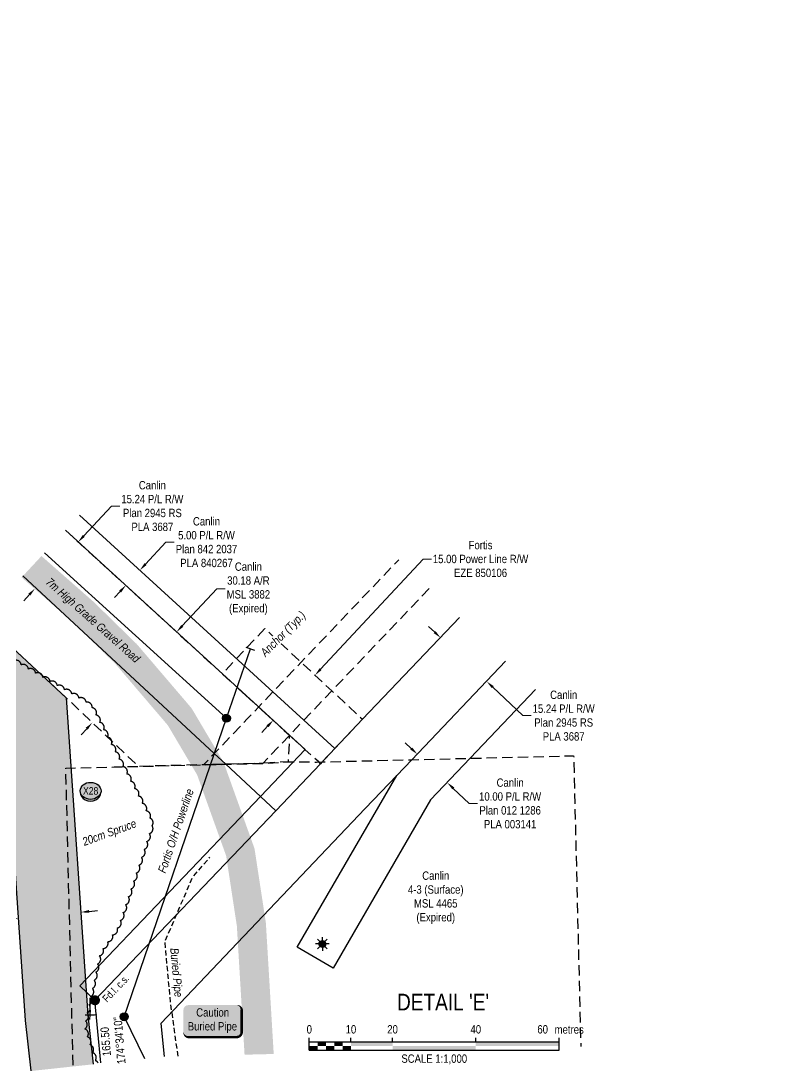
# Model space of a CAD drawing. Extents: x 616011 to 624727, y 5824635 to 5831187.
# Drawn here: x 621455 to 622364, y 5827738 to 5829000 of the extents above; entities that cross this region are included whole.
import ezdxf
from ezdxf.enums import TextEntityAlignment as Align

# ---------------------------------------------------------------- set-up
doc = ezdxf.new("R2010")
doc.units = 0
doc.header["$LTSCALE"] = 5
doc.header["$PDSIZE"] = 0.5
for name, pattern in [('0', [1, 1, 0]), ('foc-ACCESSROAD', [3.75, 2.5, -1.25]), ('foc-FLOWLINE', [3.75, 2.5, -1.25]), ('POWERLINE5', [7.8, 2.4, -0.6, 0.6, -0.6, 0.6, -0.6, 2.4]), ('UG_PIPE', [1.875, 1.25, -0.625])]:
    doc.linetypes.add(name, pattern=pattern)
doc.layers.get('Defpoints').update_dxf_attribs({"color": 9})
for name, color, linetype in [('AS-PIPE-UG', 44, 'UG_PIPE'), ('AS-POWER', 104, 'foc-POWER'), ('AS-POWER-EXISTING', 72, 'POWERLINE5'), ('AS-POWER-T', 104, 'Continuous'), ('AS-ROADS', 254, 'Continuous'), ('AS-SYMBOL', 7, 'Continuous'), ('C-FLOWLINE', 13, 'foc-FLOWLINE'), ('C-RW', 13, 'Continuous'), ('C-WS', 13, 'foc-ACCESSROAD'), ('C-WS-S', 13, 'Continuous'), ('DETAIL-T', 7, 'Continuous'), ('F-EZE', 190, 'foc-FLOWLINE'), ('L-BD', 7, 'Continuous'), ('L-MON', 1, 'Continuous'), ('P-CROSSINGS', 250, 'Continuous'), ('P-PROPOSED', 10, 'Continuous'), ('P-PROPOSED-H', 21, 'Continuous'), ('P-TXT', 4, 'Continuous'), ('T-BUSH', 110, '0'), ('T-BUSH-T', 110, 'Continuous')]:
    doc.layers.add(name, color=color, linetype=linetype)
for name, color, linetype, lineweight in [('C-AR-T', 13, 'Continuous', 9), ('C-RW-T', 13, 'Continuous', 9), ('F-VCE-T', 190, 'Continuous', 9), ('T-TEXT', 48, 'Continuous', 18)]:
    doc.layers.add(name, color=color, linetype=linetype, lineweight=lineweight)
doc.styles.add('100L', font='ARIALN.TTF', dxfattribs={"height": 11})
doc.styles.add('80', font='ARIALN.TTF', dxfattribs={"height": 10})
doc.styles.add('80CG', font='ARIALN.TTF', dxfattribs={"height": 10})
doc.styles.add('80L', font='ARIALN.TTF', dxfattribs={"height": 10})
doc.styles.add('80LS', font='ARIALNI.TTF', dxfattribs={"height": 10})
doc.styles.add('Crossing', font='ARIALN.TTF', dxfattribs={"height": 10})
doc.styles.add('foc-LtypeFont', font='ARIALN.TTF', dxfattribs={"height": 7.35})
doc.linetypes.add('foc-POWER', pattern='A,6,-1,["P",foc-LtypeFont,S=0.2,R=0,X=-0.625,Y=-0.75],-1.24,4', length=12.24)
doc.dimstyles.new('Compass 5 000', dxfattribs={"dimscale": 5, "dimtxt": 9, "dimasz": 2, "dimexe": 0.2, "dimexo": 0.0625, "dimgap": 0.5, "dimtad": 0, "dimtih": 1, "dimtoh": 1, "dimzin": 0, "dimdsep": 46, "dimtxsty": '80CG', "dimcen": 0.1, "dimse1": 1, "dimse2": 1, "dimclrd": 256, "dimclrt": 256, "dimaunit": 1, "dimadec": 4, "dimazin": 0, "dimtfac": 0.06, "dimtofl": 0, "dimtmove": 0, "dimatfit": 1, "dimfxl": 0.2, "dimtolj": 1, "dimtzin": 0, "dimlwd": -1, "dimarcsym": 0})

# ---------------------------------------------------------------- blocks, each defined once
blk = doc.blocks.new('*U82')
at = {"color": 0}
for p, q in [((-150, 0), (-150, 15)), ((-100, 10), (-100, 15)), ((-50, 10), (-50, 15)), ((50, 10), (50, 15)), ((150.2, 0), (150.2, 15)), ((-150, 10), (150.2, 10)), ((-150, 0), (150.2, 0))]:
    blk.add_line(p, q, dxfattribs=at)
for points in [[(-150, 5), (-140, 5), (-150, 0), (-140, 0)], [(-140, 10), (-130, 10), (-140, 5), (-130, 5)], [(-130, 5), (-120, 5), (-130, 0), (-120, 0)], [(-120, 10), (-110, 10), (-120, 5), (-110, 5)], [(-110, 5), (-100, 5), (-110, 0), (-100, 0)], [(-100, 10), (-50, 10), (-100, 5), (-50, 5)], [(-50, 5), (50, 5), (-50, 0), (50, 0)], [(50, 10), (150.2, 10), (50, 5), (150.2, 5)]]:
    blk.add_solid(points, dxfattribs=at)
at = {"color": 0, "style": '80'}
blk.add_text('metres', height=10, dxfattribs=at).set_placement((162.2, 20), align=Align.CENTER)
at = {"color": 0, "char_height": 10, "style": '80'}
for s, insert, attachment_point in [('0', (-150, 30.2), 2), ('10', (-100, 30.2), 2), ('20', (-50, 30.2), 2), ('40', (50, 30.2), 2), ('60', (136.7, 30.2), 3), ('SCALE 1:1,000', (0.1, -5), 2)]:
    blk.add_mtext(s, dxfattribs=dict(at, insert=insert, attachment_point=attachment_point))
blk = doc.blocks.new('*U81')
h = blk.add_hatch(color=50)
edge = h.paths.add_edge_path()
edge.add_line((-29, -20), (29, -20))
edge.add_arc((29, -14), 6, 270, 360)
edge.add_line((35, -14), (35, 12.5))
edge.add_arc((29, 12.5), 6, 0, 90)
edge.add_line((29, 18.5), (-29, 18.5))
edge.add_arc((-29, 12.5), 6, 90, 180)
edge.add_line((-35, 12.5), (-35, -14))
edge.add_arc((-29, -14), 6, 180, 270)
at = {"color": 240, "flags": 128}
blk.add_lwpolyline([(-29, -20, 3, 3, 0), (29, -20, 3, 3, 0.414214), (35, -14, 3, 3, 0), (35, 12.5, 3, 0, 0.414214), (29, 18.5, 0, 0, 0), (-29, 18.5, 0, 0, 0.414214), (-35, 12.5, 0, 0, 0), (-35, -14, 0, 3, 0.414214)], format="xyseb", close=True, dxfattribs=at)
at = {"color": 240, "style": '80'}
blk.add_attdef('ENTER_TEXT_001', (-26.8, -4.9), '', height=10, dxfattribs=at)
blk = doc.blocks.new('*D245')
at = {"layer": 'C-RW-T', "transparency": 16777216}
for p, q in [((621951.7, 5828265.8), (621944.4, 5828272.7)), ((622021.5, 5828199.6), (622057.5, 5828165.4)), ((622057.5, 5828165.4), (622067.5, 5828165.4))]:
    blk.add_line(p, q, dxfattribs=at)
for points in [[(621952.8, 5828267), (621950.5, 5828264.6), (621958.9, 5828258.9)], [(622022.6, 5828200.8), (622020.3, 5828198.4), (622014.2, 5828206.5)]]:
    blk.add_solid(points, dxfattribs=at)
at = {"layer": 'Defpoints', "color": 0, "transparency": 16777216}
for p in [(622492.9, 5828821), (622548.1, 5828768.6), (622014.2, 5828206.5)]:
    blk.add_point(p, dxfattribs=at)
at = {"layer": 'C-RW-T', "transparency": 16777216, "insert": (622106.6, 5828165.4), "char_height": 10, "attachment_point": 5, "style": '80CG'}
blk.add_mtext('\\A1;Canlin\\P15.24 P/L R/W\\PPlan 2945 RS\\PPLA 3687', dxfattribs=at)
blk = doc.blocks.new('*D246')
at = {"layer": 'C-RW-T', "transparency": 16777216}
for p, q in [((621530.4, 5828381.3), (621563.7, 5828417.2)), ((621563.7, 5828417.2), (621573.7, 5828417.2)), ((621465, 5828310.8), (621458.2, 5828303.5))]:
    blk.add_line(p, q, dxfattribs=at)
for points in [[(621529.2, 5828382.5), (621531.6, 5828380.2), (621523.6, 5828374)], [(621463.8, 5828311.9), (621466.2, 5828309.7), (621471.8, 5828318.1)]]:
    blk.add_solid(points, dxfattribs=at)
at = {"layer": 'Defpoints', "color": 0, "transparency": 16777216}
for p in [(620558.7, 5829269), (620506.9, 5829213.2), (621471.8, 5828318.1)]:
    blk.add_point(p, dxfattribs=at)
at = {"layer": 'C-RW-T', "transparency": 16777216, "insert": (621612.7, 5828417.2), "char_height": 10, "attachment_point": 5, "style": '80CG'}
blk.add_mtext('\\A1;Canlin\\P15.24 P/L R/W\\PPlan 2945 RS\\PPLA 3687', dxfattribs=at)
blk = doc.blocks.new('*D247')
at = {"layer": 'C-RW-T', "transparency": 16777216}
for p, q in [((621923.6, 5828125.9), (621916.4, 5828132.8)), ((621974.1, 5828078), (621993.2, 5828059.9)), ((621993.2, 5828059.9), (622003.2, 5828059.9))]:
    blk.add_line(p, q, dxfattribs=at)
for points in [[(621924.8, 5828127.1), (621922.5, 5828124.7), (621930.9, 5828119)], [(621975.3, 5828079.2), (621973, 5828076.8), (621966.9, 5828084.9)]]:
    blk.add_solid(points, dxfattribs=at)
at = {"layer": 'Defpoints', "color": 0, "transparency": 16777216}
for p in [(622310.6, 5828518.8), (622346.6, 5828484.7), (621966.9, 5828084.9)]:
    blk.add_point(p, dxfattribs=at)
at = {"layer": 'C-RW-T', "transparency": 16777216, "insert": (622042.3, 5828059.9), "char_height": 10, "attachment_point": 5, "style": '80CG'}
blk.add_mtext('\\A1;Canlin\\P10.00 P/L R/W\\PPlan 012 1286\\PPLA 003141', dxfattribs=at)
blk = doc.blocks.new('*D248')
at = {"layer": 'C-RW-T', "transparency": 16777216}
for p, q in [((621604.5, 5828347.5), (621628.9, 5828373.8)), ((621628.9, 5828373.8), (621638.9, 5828373.8)), ((621574, 5828314.6), (621567.2, 5828307.2))]:
    blk.add_line(p, q, dxfattribs=at)
for points in [[(621603.3, 5828348.6), (621605.7, 5828346.3), (621597.7, 5828340.1)], [(621572.8, 5828315.7), (621575.2, 5828313.4), (621580.8, 5828321.9)]]:
    blk.add_solid(points, dxfattribs=at)
at = {"layer": 'Defpoints', "color": 0, "transparency": 16777216}
for p in [(621135.1, 5828769.3), (621118.2, 5828751.1), (621597.7, 5828340.1)]:
    blk.add_point(p, dxfattribs=at)
at = {"layer": 'C-RW-T', "transparency": 16777216, "insert": (621677.7, 5828373.8), "char_height": 10, "attachment_point": 5, "style": '80CG'}
blk.add_mtext('\\A1;Canlin\\P5.00 P/L R/W\\PPlan 842 2037\\PPLA 840267', dxfattribs=at)
blk = doc.blocks.new('*D134')
at = {"layer": 'Defpoints', "color": 0, "transparency": 16777216}
for p in [(621808, 5828214), (621834.7, 5828189.2), (621784.6, 5828135.2)]:
    blk.add_point(p, dxfattribs=at)
at = {"layer": 'F-VCE-T', "transparency": 16777216}
for p, q in [((621814.8, 5828221.3), (621937.7, 5828353.6)), ((621937.7, 5828353.6), (621947.7, 5828353.6)), ((621751.1, 5828152.7), (621744.3, 5828145.3))]:
    blk.add_line(p, q, dxfattribs=at)
for points in [[(621813.6, 5828222.4), (621816, 5828220.2), (621808, 5828214)], [(621749.8, 5828153.8), (621752.3, 5828151.5), (621757.9, 5828160)]]:
    blk.add_solid(points, dxfattribs=at)
at = {"layer": 'F-VCE-T', "transparency": 16777216, "insert": (622006.8, 5828353.6), "char_height": 10, "attachment_point": 5, "style": '80CG'}
blk.add_mtext('\\A1;Fortis\\P15.00 Power Line R/W\\PEZE 850106', dxfattribs=at)
blk = doc.blocks.new('*D145')
at = {"layer": 'Defpoints', "color": 0, "transparency": 16777216}
for p in [(621523.8, 5827959.8), (621449.1, 5827952.4), (621452.2, 5827921.8)]:
    blk.add_point(p, dxfattribs=at)
at = {"layer": 'P-TXT', "transparency": 16777216}
for p, q in [((621536.8, 5827930.2), (621546.7, 5827931.2)), ((621442.2, 5827920.8), (621432.3, 5827919.9))]:
    blk.add_line(p, q, dxfattribs=at)
for points in [[(621536.6, 5827931.9), (621536.9, 5827928.5), (621526.8, 5827929.2)], [(621442.1, 5827922.5), (621442.4, 5827919.2), (621452.2, 5827921.8)]]:
    blk.add_solid(points, dxfattribs=at)
at = {"layer": 'P-TXT', "transparency": 16777216, "insert": (621416.3, 5827919.9), "char_height": 10, "attachment_point": 5, "style": '80CG'}
blk.add_mtext('\\A1;15.00', dxfattribs=at)
blk = doc.blocks.new('*U42')
at = {"color": 72}
blk.add_line((0.06, 1.1), (-0.06, -1.1), dxfattribs=at)
at = {"layer": 'AS-SYMBOL', "color": 72, "flags": 128}
blk.add_lwpolyline([(1.65, -0.09), (0, 0)], dxfattribs=at)
blk = doc.blocks.new('*U76')
at = {"color": 72}
blk.add_line((1.04, -0.36), (-1.04, 0.36), dxfattribs=at)
at = {"layer": 'AS-SYMBOL', "color": 72, "flags": 128}
blk.add_lwpolyline([(-5.79, -16.67), (0, 0)], dxfattribs=at)
blk = doc.blocks.new('DYN_ANCHOR')
at = {"color": 72}
blk.add_line((-1.1, 0), (1.1, 0), dxfattribs=at)
at = {"layer": 'AS-SYMBOL', "color": 72, "flags": 128}
blk.add_lwpolyline([(0, 4.125), (0, 0)], dxfattribs=at)
blk = doc.blocks.new('xing2')
h = blk.add_hatch(color=50)
h.dxf.hatch_style = 1
edge = h.paths.add_edge_path()
edge.add_ellipse((0, 0), major_axis=(-12.5, 0), ratio=0.816297, start_angle=0, end_angle=360)
h = blk.add_hatch(color=250)
h.dxf.hatch_style = 1
edge = h.paths.add_edge_path()
edge.add_ellipse((0, -2), major_axis=(-12.5, 0), ratio=0.816297, start_angle=0, end_angle=180)
edge.add_line((12.5, -2), (12.5, 0))
edge.add_ellipse((0, 0), major_axis=(-12.5, 0), ratio=0.816297, start_angle=0, end_angle=180, ccw=False)
edge.add_line((-12.5, 0), (-12.5, -2))
at = {"color": 250}
blk.add_ellipse((0, 0), major_axis=(-12.5, 0), ratio=0.816297, dxfattribs=at)
blk.add_ellipse((0, -2), major_axis=(-12.5, 0), ratio=0.816297, start_param=0, end_param=3.141593, dxfattribs=at)
at = {"color": 250, "style": 'Crossing'}
blk.add_attdef('CROSSING', text='', height=9, dxfattribs=at).set_placement((0.1, 0), align=Align.MIDDLE_CENTER)
at = {"color": 250, "style": 'Crossing', "flags": 1}
for tag, p in [('OWNER', (0.1, -12.5)), ('DESCRIPTION', (0.1, -25.8)), ('LOCATION', (0.1, -39.3)), ('DWG_REF', (0.1, -52.8))]:
    blk.add_attdef(tag, text='', height=9, dxfattribs=at).set_placement(p, align=Align.MIDDLE_CENTER)
blk = doc.blocks.new('GAS')
h = blk.add_hatch(color=255)
h.dxf.hatch_style = 1
edge = h.paths.add_edge_path()
edge.add_arc((0, 0), 0.9, 0, 360)
for p, q in [((-0.81, 0), (-1.62, 0)), ((-0.57, 0.57), (-1.14, 1.14)), ((0, 0.81), (0, 1.62)), ((0.57, 0.57), (1.14, 1.14)), ((1.62, 0), (0.81, 0)), ((-0.57, -0.57), (-1.14, -1.14)), ((0, -0.81), (0, -1.62)), ((1.14, -1.14), (0.57, -0.57))]:
    blk.add_line(p, q)
blk.add_circle((0, 0), 0.8)
blk = doc.blocks.new('POWERPOLE')
h = blk.add_hatch(color=255)
edge = h.paths.add_edge_path()
edge.add_arc((0, 0), 0.96, 0, 360)
at = {"linetype": 'Continuous'}
for p, q in [((0.68, -0.68), (-0.68, 0.68)), ((-0.68, -0.68), (0.68, 0.68))]:
    blk.add_line(p, q, dxfattribs=at)
blk.add_circle((0, 0), 0.96, dxfattribs=at)
blk = doc.blocks.new('fdia')
at = {"color": 255, "const_width": 1}
blk.add_lwpolyline([(-0.5, 0, 1), (0.5, 0, 1)], format="xyb", close=True, dxfattribs=at)
blk = doc.blocks.new('Fdiaa')
blk.add_blockref('fdia', (0, 0))
blk = doc.blocks.new('fdib')
at = {"color": 1, "const_width": 1.6}
blk.add_lwpolyline([(-0.4, 0, 1), (0.4, 0, 1)], format="xyb", close=True, dxfattribs=at)
at = {"color": 1}
blk.add_circle((0, 0), 0.8, dxfattribs=at)
blk = doc.blocks.new('Fdibb')
blk.add_blockref('fdib', (0, 0))
blk = doc.blocks.new('fdicc')
for name in ['Fdibb', 'Fdiaa']:
    blk.add_blockref(name, (0, 0))
blk = doc.blocks.new('FDI')
blk.add_blockref('fdicc', (0, 0))

msp = doc.modelspace()

# ---------------------------------------------------------------- hatches: boundary and pattern name
at = {"layer": 'AS-ROADS'}
h = msp.add_hatch(color=256, dxfattribs=at)
h.dxf.hatch_style = 1
edge = h.paths.add_edge_path()
edge.add_line((621723.423, 5827758.054), (621758.434, 5827758.91))
edge.add_line((621758.434, 5827758.91), (621749.061, 5827915.623))
edge.add_arc((621731.592, 5827914.578), 17.5, 3.422888, 8.677659)
edge.add_line((621748.892, 5827917.219), (621735.652, 5828003.969))
edge.add_arc((621718.352, 5828001.328), 17.5, 8.677659, 19.704583)
edge.add_line((621734.827, 5828007.229), (621698.857, 5828107.664))
edge.add_arc((621682.382, 5828101.763), 17.5, 19.704583, 30.588214)
edge.add_line((621697.447, 5828110.668), (621660.632, 5828172.948))
edge.add_arc((621645.567, 5828164.043), 17.5, 30.588214, 40.495563)
edge.add_line((621658.875, 5828175.408), (621594.56, 5828250.723))
edge.add_arc((621581.252, 5828239.358), 17.5, 40.495563, 45.596809)
edge.add_line((621593.497, 5828251.861), (621542.572, 5828301.736))
edge.add_arc((621530.327, 5828289.233), 17.5, 45.59681, 48.666944)
edge.add_line((621541.885, 5828302.374), (621479.57, 5828357.183))
edge.add_line((621479.57, 5828357.183), (621455.726, 5828331.543))
edge.add_line((621455.726, 5828331.543), (621518.417, 5828276.402))
edge.add_line((621518.417, 5828276.402), (621568.45, 5828227.401))
edge.add_line((621568.45, 5828227.401), (621631.274, 5828153.832))
edge.add_line((621631.274, 5828153.832), (621666.469, 5828094.293))
edge.add_line((621666.469, 5828094.293), (621701.307, 5827997.018))
edge.add_line((621701.307, 5827997.018), (621714.171, 5827912.732))
edge.add_line((621714.171, 5827912.732), (621723.423, 5827758.054))
at = {"layer": 'P-PROPOSED-H'}
h = msp.add_hatch(color=256, dxfattribs=at)
h.dxf.hatch_style = 1
h.paths.add_polyline_path([(621408.471, 5828280.424), (621357.494, 5828225.451), (621436.472, 5828152.213), (621460.521, 5827799.155), (621467.064, 5827738.471), (621541.602, 5827746.507), (621535.219, 5827805.723), (621509.249, 5828186.971)])

# ---------------------------------------------------------------- linework, layer by layer
at = {"layer": 'AS-PIPE-UG', "flags": 128}
msp.add_lwpolyline([(621643.608, 5827756.103), (621634.522, 5827821.668), (621627.857, 5827894.068), (621661.082, 5827971.438), (621681.832, 5827995.188)], dxfattribs=at)
at = {"layer": 'AS-POWER'}
for p, q in [((621482.992, 5828360.863), (621701.627, 5828162.338)), ((621578.897, 5827803.728), (621701.627, 5828162.338)), ((621578.897, 5827803.728), (621603.448, 5827753.473))]:
    msp.add_line(p, q, dxfattribs=at)
at = {"layer": 'C-AR-T'}
for p, q in [((621648.585, 5828273.23), (621690.135, 5828317.961)), ((621690.135, 5828317.961), (621700.131, 5828317.961)), ((621533.908, 5828149.731), (621527.105, 5828142.407))]:
    msp.add_line(p, q, dxfattribs=at)
for points in [[(621647.364, 5828274.364), (621649.805, 5828272.096), (621641.781, 5828265.906)], [(621532.687, 5828150.865), (621535.129, 5828148.597), (621540.711, 5828157.055)]]:
    msp.add_solid(points, dxfattribs=at)
at = {"layer": 'C-FLOWLINE', "flags": 128}
msp.add_lwpolyline([(621945.028, 5828318.101), (621828.187, 5828195.235), (621793.553, 5828158.815), (621776.466, 5828140.856), (621763.399, 5828127.125), (621745.306, 5828108.087), (621701.016, 5828106.981), (621674.203, 5828106.35), (621687.046, 5828119.856), (621726.547, 5828161.393), (621740.233, 5828175.784), (621757.512, 5828193.95), (621791.305, 5828229.484), (621908.557, 5828352.783)], dxfattribs=at)
at = {"layer": 'C-RW'}
for points in [[(621525.337, 5828406.397), (621831.877, 5828125.823), (621814.767, 5828107.568), (621760.984, 5828051.164), (621543.812, 5827823.408), (621525.752, 5827840.638), (621742.566, 5828068.107), (621796.18, 5828124.58), (621508.304, 5828388.082)], [(621525.324, 5828406.384), (621831.753, 5828125.937), (621831.753, 5828125.937), (621865.075, 5828160.979), (621981.505, 5828283.413)], [(621550.935, 5827748.482), (621543.812, 5827823.408), (621760.984, 5828051.164), (621742.566, 5828068.107), (621701.016, 5828106.981), (621687.046, 5828119.856), (621457.282, 5828333.216)], [(622036.733, 5828230.893), (621924.105, 5828112.458), (621906.159, 5828093.588), (621868.37, 5828054.033), (621622.986, 5827795.739), (621626.793, 5827755.692)], [(622072.726, 5828196.665), (621994.291, 5828114.174), (621946.869, 5828064.303), (621829.911, 5827862.097), (621786.538, 5827887.101), (621906.159, 5828093.588), (621924.105, 5828112.458), (622036.733, 5828230.893)]]:
    msp.add_lwpolyline(points, dxfattribs=at)
at = {"layer": 'C-WS', "flags": 128}
for points in [[(621508.304, 5828388.082), (621777.366, 5828141.801), (621775.636, 5828110.021), (621745.306, 5828108.087), (621701.016, 5828106.981), (621674.203, 5828106.35), (621596.049, 5828104.437), (621509.249, 5828186.971), (621408.41, 5828280.708)], [(621517.541, 5827745.307), (621508.812, 5828102.304), (621566.877, 5828103.723), (621674.203, 5828106.35), (621701.024, 5828107.006), (621745.306, 5828108.087), (621775.636, 5828110.021), (621809.805, 5828109.662), (621816.438, 5828109.825), (621924.105, 5828112.458), (621994.291, 5828114.174), (622118.582, 5828117.215), (622127.12, 5827767.922)]]:
    msp.add_lwpolyline(points, dxfattribs=at)
at = {"layer": 'F-EZE', "flags": 128}
msp.add_lwpolyline([(621816.438, 5828109.825), (621814.767, 5828107.568), (621812.409, 5828109.726), (621796.294, 5828124.475), (621696.733, 5828215.607), (621713.653, 5828234.092), (621747.754, 5828269.928), (621791.305, 5828229.484), (621828.187, 5828195.235), (621865.075, 5828160.979), (621831.753, 5828125.937), (621816.438, 5828109.825)], close=True, dxfattribs=at)
at = {"layer": 'P-PROPOSED', "flags": 128}
for points in [[(621408.471, 5828280.424), (621509.249, 5828186.971), (621535.219, 5827805.723), (621541.602, 5827746.507)], [(621467.064, 5827738.471), (621460.521, 5827799.155), (621436.472, 5828152.213), (621357.494, 5828225.451)]]:
    msp.add_lwpolyline(points, dxfattribs=at)
at = {"layer": 'T-BUSH', "flags": 128}
msp.add_lwpolyline([(621547.666, 5827748.171, 0.19276816), (621544.116, 5827750.995, 0.52056705), (621540.975, 5827760.485, 0.52056705), (621537.833, 5827769.974, 0.52056705), (621534.691, 5827779.464, 0.52056705), (621531.549, 5827788.954, 0.52056705), (621532.399, 5827798.664, 0.52056705), (621534.477, 5827808.442, 0.52056705), (621536.555, 5827818.219, 0.52056705), (621538.633, 5827827.997, 0.52056705), (621540.711, 5827837.775, 0.52056705), (621542.789, 5827847.553, 0.52056705), (621544.867, 5827857.331, 0.52056705), (621546.945, 5827867.109, 0.52056705), (621549.023, 5827876.886, 0.52056705), (621553.381, 5827885.67, 0.52056705), (621559.134, 5827893.845, 0.52056705), (621564.887, 5827902.02, 0.52056705), (621570.639, 5827910.195, 0.52056705), (621574.389, 5827919.38, 0.52056705), (621577.548, 5827928.864, 0.52056705), (621580.706, 5827938.348, 0.52056705), (621583.865, 5827947.833, 0.52056705), (621587.023, 5827957.317, 0.52056705), (621590.182, 5827966.801, 0.52056705), (621593.34, 5827976.285, 0.52056705), (621596.499, 5827985.769, 0.52056705), (621599.657, 5827995.253, 0.52056705), (621602.816, 5828004.737, 0.52056705), (621605.974, 5828014.221, 0.52056705), (621609.133, 5828023.706, 0.52056705), (621612.291, 5828033.19, 0.52056705), (621609.904, 5828042.225, 0.52056705), (621605.263, 5828051.079, 0.52056705), (621600.623, 5828059.933, 0.52056705), (621595.982, 5828068.786, 0.52056705), (621591.341, 5828077.64, 0.52056705), (621586.7, 5828086.494, 0.52056705), (621582.059, 5828095.347, 0.52056705), (621577.418, 5828104.201, 0.52056705), (621572.777, 5828113.054, 0.52056705), (621568.136, 5828121.908, 0.52056705), (621563.495, 5828130.762, 0.52056705), (621558.855, 5828139.615, 0.52056705), (621554.214, 5828148.469, 0.52056705), (621549.573, 5828157.323, 0.52056705), (621544.932, 5828166.176, 0.52056705), (621540.291, 5828175.03, 0.52056705), (621533.192, 5828181.52, 0.52056705), (621524.528, 5828186.506, 0.52056705), (621515.864, 5828191.493, 0.52056705), (621507.2, 5828196.479, 0.52056705), (621498.536, 5828201.465, 0.52056705), (621489.873, 5828206.451, 0.52056705), (621481.209, 5828211.437, 0.52056705), (621472.545, 5828216.423, 0.52056705), (621463.881, 5828221.409, 0.52056705), (621455.217, 5828226.395, 0.52056705), (621446.553, 5828231.381, 0.52056705), (621437.889, 5828236.367, 0.52056705), (621429.225, 5828241.353, 0.52056705), (621420.561, 5828246.339, 0.52056705), (621411.897, 5828251.325, 0.52056705), (621403.233, 5828256.311, 0.52056705), (621394.569, 5828261.298, 0.14177368), (621393.342, 5828264.46, 0.14177368)], format="xyb", dxfattribs=at)

# ---------------------------------------------------------------- block references
at = {"layer": 'AS-POWER-EXISTING', "xscale": 4.998110349999989, "yscale": 4.998110349999989, "zscale": 4.998110349999989}
for p in [(621701.627, 5828162.338), (621701.627, 5828162.338), (621578.897, 5827803.728), (621578.897, 5827803.728)]:
    msp.add_blockref('POWERPOLE', p, dxfattribs=at)
at = {"layer": 'AS-SYMBOL', "xscale": 4.998110349999989, "yscale": 4.998110349999989, "zscale": 4.998110349999989}
for name in ['DYN_ANCHOR', '*U42']:
    msp.add_blockref(name, (621537.712, 5827805.893), dxfattribs=at)
at = {"layer": 'C-WS-S', "color": 3, "xscale": 4.998110349999987, "yscale": 4.998110349999987, "zscale": 4.998110349999987}
msp.add_blockref('GAS', (621816.852, 5827891.085), dxfattribs=at)
at = {"layer": 'DETAIL-T'}
ref = msp.add_blockref('*U81', (621684.989, 5827799.196), dxfattribs=dict(at, xscale=0.99962207, yscale=0.99962207, zscale=0.99962207))
ref.add_attrib('ENTER_TEXT_001', 'Caution', (621665.385, 5827803.827), dxfattribs={"layer": '0', "color": 240, "height": 9.9962, "style": '80'})
ref.add_attrib('ENTER_TEXT_002', 'Buried Pipe', (621655.215, 5827787.167), dxfattribs={"layer": '0', "color": 240, "height": 9.99622, "style": '80'})
at = {"layer": 'DETAIL-T', "xscale": 0.99962207, "yscale": 0.99962207, "zscale": 0.99962207}
msp.add_blockref('*U82', (621951.106, 5827763.357), dxfattribs=at)
at = {"layer": 'P-CROSSINGS', "xscale": 0.9996220699999999, "yscale": 0.9996220699999999, "zscale": 0.9996220699999999, "rotation": 359.2038893249749}
msp.add_blockref('xing2', (621538.544, 5828075.038), dxfattribs=at).add_auto_attribs({'CROSSING': 'X28'})

# ---------------------------------------------------------------- texts
at = {"layer": 'AS-PIPE-UG', "insert": (621644.005, 5827886.996), "char_height": 10, "attachment_point": 1, "rotation": 275.259711, "style": '80L'}
msp.add_mtext_dynamic_manual_height_columns('\\pi0.29898;{\\fArial Narrow|b0|i1|c0|p34;Buried Pipe}', width=59.03588, gutter_width=50, heights=[0], dxfattribs=at)
at = {"layer": 'AS-POWER-T', "insert": (621618.941, 5827978.45), "char_height": 10, "attachment_point": 1, "rotation": 71.1071, "style": '80L'}
msp.add_mtext_dynamic_manual_height_columns('\\pi0.23421;{\\fArial Narrow|b0|i1|c0|p34;Fortis O/H Powerline}', width=105.30471, gutter_width=50, heights=[0], dxfattribs=at)
at = {"layer": 'C-AR-T', "insert": (621952.984, 5827946.678), "char_height": 9.99619, "width": 66.22755, "attachment_point": 5, "style": '80CG'}
msp.add_mtext('\\A1;Canlin\\P4-3 (Surface)\\PMSL 4465\\P(Expired)', dxfattribs=at)
at = {"layer": 'DETAIL-T', "color": 3, "insert": (621961.761, 5827821.283), "char_height": 19.9924, "width": 223.77342, "attachment_point": 5, "style": '80CG'}
msp.add_mtext("DETAIL 'E'", dxfattribs=at)
at = {"layer": 'L-BD', "color": 2, "insert": (621551.663, 5827773.392), "char_height": 9.99622, "width": 28.5719, "attachment_point": 2, "rotation": 94.813385, "style": '80L'}
msp.add_mtext("165.50\\P174{\\fArial|b0|i0|c0|p34;°}34'10'' ", dxfattribs=at)
at = {"layer": 'T-BUSH-T', "insert": (621559.333, 5828029.738), "char_height": 9.99622, "width": 336.55048, "attachment_point": 2, "rotation": 20, "style": '80LS'}
msp.add_mtext('20cm Spruce', dxfattribs=at)
at = {"layer": 'T-TEXT', "insert": (621489.95, 5828332.515), "char_height": 10, "attachment_point": 1, "rotation": 318.447494, "style": '80L'}
msp.add_mtext_dynamic_manual_height_columns('\\pi0.74577;{\\fArial Narrow|b0|i1|c0|p34;7m High Grade Gravel Road}', width=145.8367, gutter_width=50, heights=[0], dxfattribs=at)

# ---------------------------------------------------------------- dimensions: what is measured, and where the dimension line sits
at = {"layer": 'C-RW-T'}
for base, p1, p2, angle, text, picture, middle in [((621471.774, 5828318.141), (620558.674, 5829269.019), (620506.855, 5829213.153), 227.152499, 'Canlin\\P15.24 P/L R/W\\PPlan 2945 RS\\PPLA 3687', '*D246', (621612.742, 5828417.2)), ((622014.204, 5828206.45), (622492.872, 5828821.042), (622548.13, 5828768.553), 316.472616, 'Canlin\\P15.24 P/L R/W\\PPlan 2945 RS\\PPLA 3687', '*D245', (622106.553, 5828165.355)), ((621597.716, 5828340.135), (621118.169, 5828751.051), (621135.097, 5828769.299), 47.148446, 'Canlin\\P5.00 P/L R/W\\PPlan 842 2037\\PPLA 840267', '*D248', (621677.682, 5828373.8)), ((621966.852, 5828084.858), (622310.557, 5828518.839), (622346.554, 5828484.652), 316.476451, 'Canlin\\P10.00 P/L R/W\\PPlan 012 1286\\PPLA 003141', '*D247', (622042.251, 5828059.868))]:
    dim = msp.add_linear_dim(base=base, p1=p1, p2=p2, angle=angle, text=text, dimstyle='Compass 5 000', override={"dimtxt": 10}, dxfattribs=at)
    dim.commit()
    dim.dimension.update_dxf_attribs({"geometry": picture, "text_midpoint": middle, "dimtype": 161})
at = {"layer": 'P-TXT'}
dim = msp.add_linear_dim(base=(621452.172, 5827921.824), p1=(621523.783, 5827959.779), p2=(621449.147, 5827952.395), angle=185.650138, text='15.00', dimstyle='Compass 5 000', dxfattribs=at)
dim.commit()
dim.dimension.update_dxf_attribs({"geometry": '*D145', "text_midpoint": (621416.331, 5827919.854), "dimtype": 161})

# ---------------------------------------------------------------- next in the draw order: texts
at = {"layer": 'AS-POWER', "insert": (621765.953, 5828267.369), "char_height": 10, "width": 68.83124, "attachment_point": 2, "rotation": 45.281971, "style": '80LS', "bg_fill": 3, "box_fill_scale": 1.15, "bg_fill_color": 256, "bg_fill_true_color": 256, "bg_fill_transparency": 0}
msp.add_mtext('Anchor (Typ.)', dxfattribs=at)
at = {"layer": 'L-MON', "insert": (621551.798, 5827826.566), "char_height": 8.9966, "attachment_point": 1, "rotation": 46.362687, "style": '100L', "bg_fill": 3, "box_fill_scale": 1.15, "bg_fill_color": 256, "bg_fill_true_color": 256, "bg_fill_transparency": 0}
msp.add_mtext_dynamic_manual_height_columns('Fd.I. c.s.', width=38.75439, gutter_width=55, heights=[0], dxfattribs=at)

# ---------------------------------------------------------------- next in the draw order: block references
at = {"layer": 'AS-SYMBOL', "xscale": 4.998110349999989, "yscale": 4.998110349999989, "zscale": 4.998110349999989}
msp.add_blockref('*U76', (621730.552, 5828245.673), dxfattribs=at)
at = {"layer": 'L-MON', "xscale": 4.998110349999997, "yscale": 4.998110349999997, "zscale": 4.998110349999997}
msp.add_blockref('FDI', (621543.812, 5827823.408), dxfattribs=at)

# ---------------------------------------------------------------- next in the draw order: texts
at = {"layer": 'C-AR-T', "insert": (621728.002, 5828317.961), "char_height": 9.9962, "attachment_point": 5, "style": '80CG'}
msp.add_mtext('\\A1;Canlin\\P30.18 A/R\\PMSL 3882\\P(Expired)', dxfattribs=at)

# ---------------------------------------------------------------- next in the draw order: dimensions: what is measured, and where the dimension line sits
at = {"layer": 'F-VCE-T', "color": 5}
dim = msp.add_linear_dim(base=(621808.001, 5828213.981), p1=(621784.557, 5828135.219), p2=(621834.687, 5828189.199), angle=47.117904, text='Fortis\\P15.00 Power Line R/W\\PEZE 850106', dimstyle='Compass 5 000', dxfattribs=at)
dim.commit()
dim.dimension.update_dxf_attribs({"geometry": '*D134', "text_midpoint": (622006.832, 5828353.632), "dimtype": 161})

doc.saveas('drawing.dxf')
